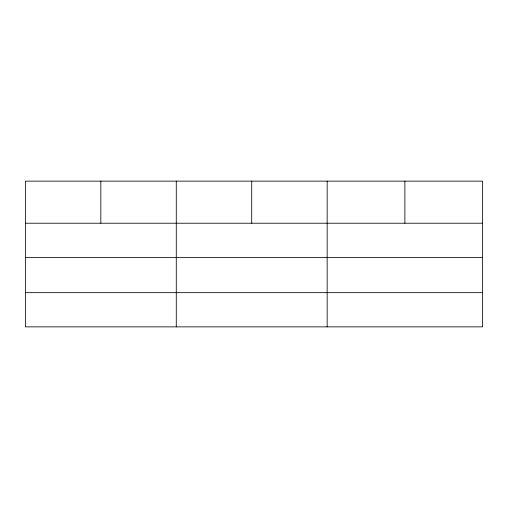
<?xml version="1.0" encoding="UTF-8"?>
<svg xmlns="http://www.w3.org/2000/svg" width="508" height="508" viewBox="0 0 508 508"><rect width="100%" height="100%" fill="white"/><g stroke="black" fill="none" stroke-linecap="round" stroke-linejoin="round"><path stroke-width="0.76" d="M482.6 257.423L482.6 181.134L25.4 181.134L25.4 326.866L482.6 326.866L482.6 257.423L25.4 257.423M25.4 223.222L482.6 223.222M25.4 292.665L482.6 292.665M404.876 181.134L404.876 223.222M327.152 181.134L327.152 326.866M251.714 181.134L251.714 223.222M176.276 181.134L176.276 326.866M100.838 181.134L100.838 223.222"/></g></svg>
